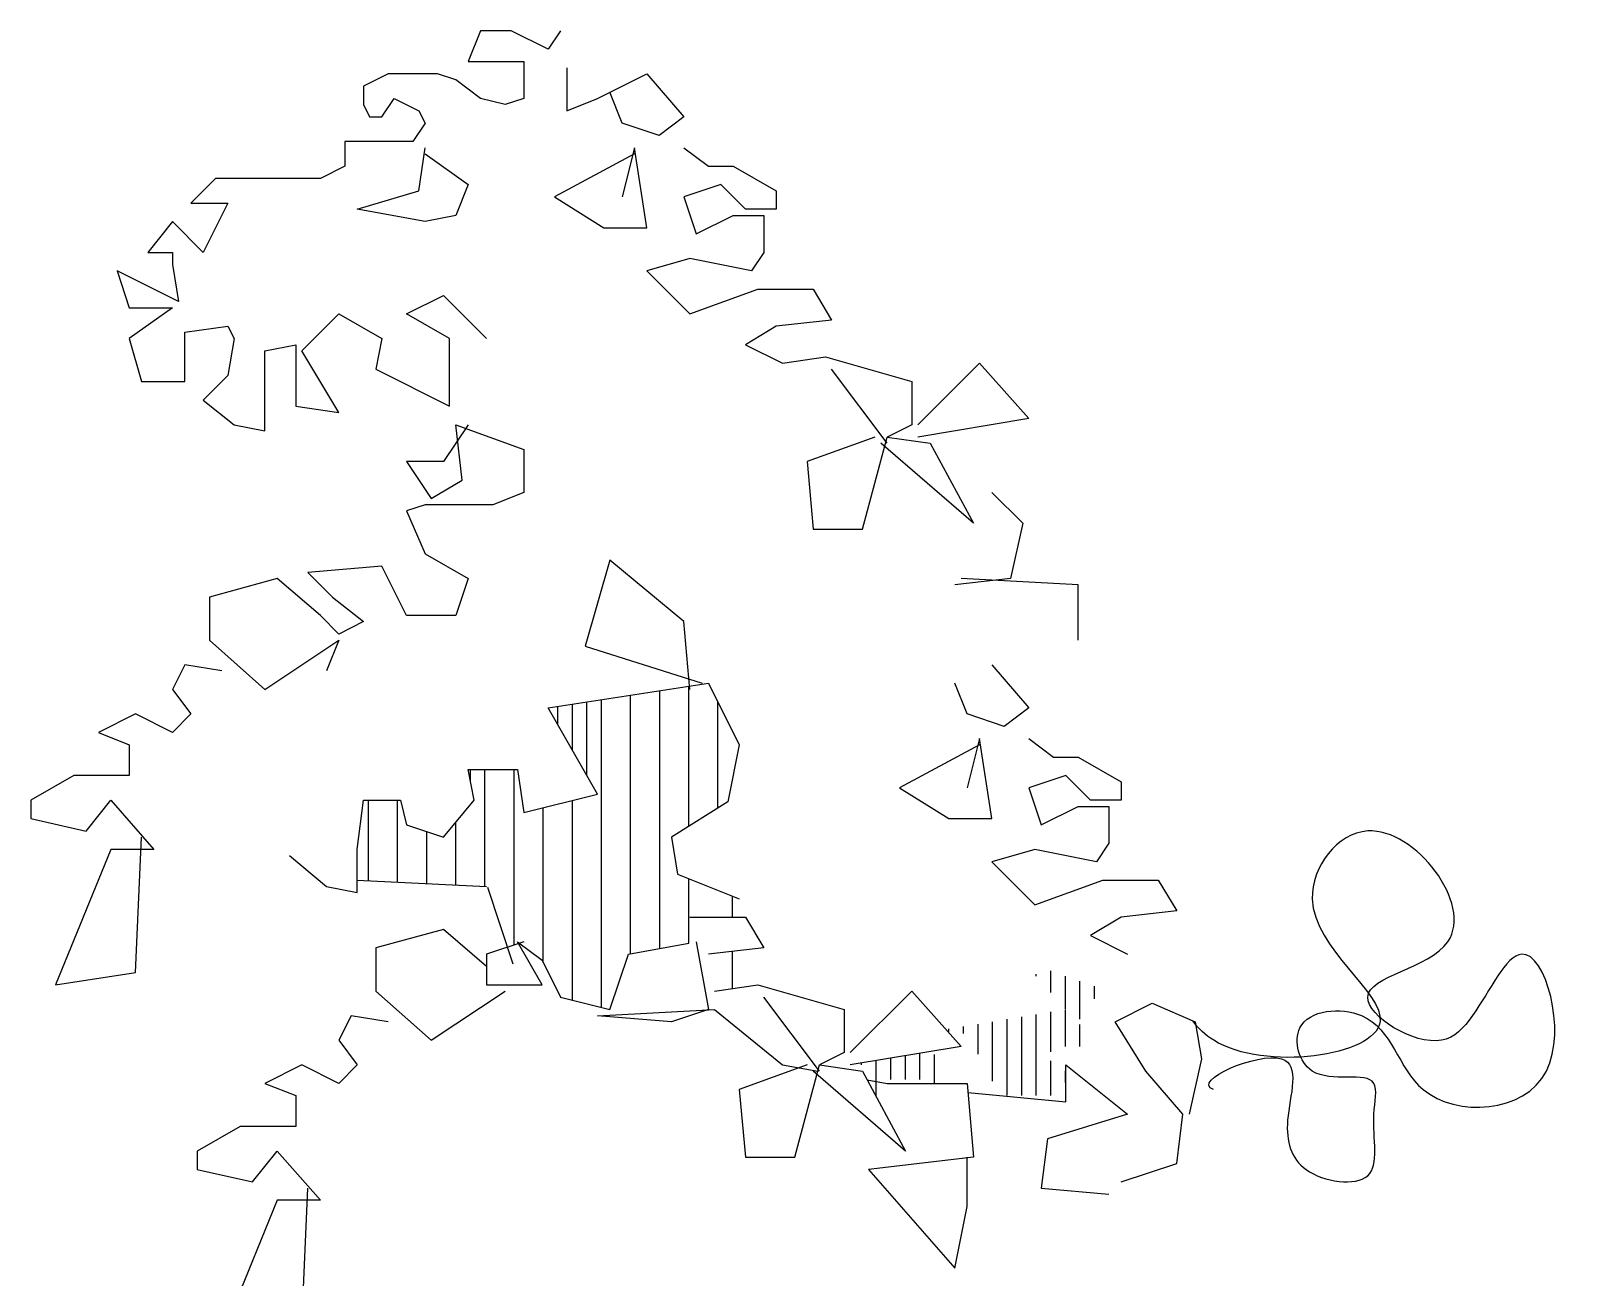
# Model space of a CAD drawing. Extents: x -15.8 to -8, y 56.1 to 69.5.
# Drawn here: x -12.98 to -11.304, y 63.038 to 64.397 of the extents above; entities that cross this region are included whole.
import ezdxf

# ---------------------------------------------------------------- set-up
doc = ezdxf.new("R2010")
doc.units = 0
doc.header["$LTSCALE"] = 0.01
doc.header["$MEASUREMENT"] = 0
doc.layers.add('MUEBLES', color=30, linetype='CONTINUOUS')

msp = doc.modelspace()

# ---------------------------------------------------------------- hatches: boundary and pattern name
at = {"layer": 'MUEBLES'}
h = msp.add_hatch(dxfattribs=at)
h.set_pattern_fill('LINE', color=256, scale=0.005, angle=90, style=0)
h.set_pattern_definition([(90, (-141.264485, -85.495927), (-0.015875, 1e-18), [])])
h.paths.add_polyline_path([(-11.8644, 63.2895), (-11.8236, 63.2895), (-11.8374, 63.3171), (-11.8212, 63.3356), (-11.8166, 63.3541), (-11.8746, 63.3743), (-11.8844, 63.3673), (-11.851, 63.3298), (-11.9874, 63.307), (-11.9585, 63.3029), (-11.9223, 63.2358), (-11.8615, 63.2358), (-11.8453, 63.2589), (-11.8711, 63.2761)])

# ---------------------------------------------------------------- linework, layer by layer
for p, q in [((-12.4892, 64.3971), (-12.5026, 64.3635)), ((-12.4556, 64.3971), (-12.4892, 64.3971)), ((-12.4153, 64.3769), (-12.4556, 64.3971)), ((-12.4018, 64.3971), (-12.4153, 64.3769)), ((-12.5026, 64.3635), (-12.4825, 64.3635)), ((-12.4825, 64.3635), (-12.4421, 64.3635)), ((-12.4421, 64.3635), (-12.4421, 64.3232)), ((-12.3951, 64.3568), (-12.3951, 64.3098)), ((-12.5899, 64.3501), (-12.6168, 64.3367)), ((-12.6168, 64.3367), (-12.6168, 64.3165)), ((-12.5631, 64.3501), (-12.5899, 64.3501)), ((-12.5362, 64.3501), (-12.5631, 64.3501)), ((-12.516, 64.3434), (-12.5362, 64.3501)), ((-12.4892, 64.3232), (-12.516, 64.3434)), ((-12.3615, 64.3232), (-12.3078, 64.3501)), ((-12.3078, 64.3501), (-12.2675, 64.3031)), ((-12.5967, 64.3031), (-12.5832, 64.3232)), ((-12.5832, 64.3232), (-12.5564, 64.3098)), ((-12.4623, 64.3165), (-12.4892, 64.3232)), ((-12.4421, 64.3232), (-12.4623, 64.3165)), ((-12.3951, 64.3098), (-12.3615, 64.3232)), ((-12.3347, 64.2964), (-12.3481, 64.33)), ((-12.6168, 64.3165), (-12.6101, 64.3031)), ((-12.6101, 64.3031), (-12.5967, 64.3031)), ((-12.5564, 64.3098), (-12.5496, 64.2964)), ((-12.2675, 64.3031), (-12.2944, 64.283)), ((-12.5496, 64.2964), (-12.5631, 64.2763)), ((-12.2944, 64.283), (-12.3347, 64.2964)), ((-12.5832, 64.2763), (-12.637, 64.2763)), ((-12.637, 64.2763), (-12.637, 64.2494)), ((-12.5631, 64.2763), (-12.5832, 64.2763)), ((-12.5564, 64.2226), (-12.5496, 64.2695)), ((-12.3212, 64.2695), (-12.3347, 64.2158)), ((-12.3078, 64.1823), (-12.3212, 64.2695)), ((-12.2675, 64.2695), (-12.2406, 64.2494)), ((-12.5496, 64.2628), (-12.5026, 64.2293)), ((-12.3212, 64.2628), (-12.4086, 64.2158)), ((-12.778, 64.236), (-12.8049, 64.2091)), ((-12.7243, 64.236), (-12.778, 64.236)), ((-12.6638, 64.236), (-12.7243, 64.236)), ((-12.637, 64.2494), (-12.6638, 64.236)), ((-12.2406, 64.2494), (-12.2137, 64.2494)), ((-12.2137, 64.2494), (-12.1667, 64.2226)), ((-12.6235, 64.2024), (-12.5564, 64.2226)), ((-12.5026, 64.2293), (-12.516, 64.1957)), ((-12.2272, 64.2293), (-12.2675, 64.2158)), ((-12.2003, 64.2024), (-12.2272, 64.2293)), ((-12.1667, 64.2226), (-12.1667, 64.2024)), ((-12.8049, 64.2091), (-12.7646, 64.2091)), ((-12.7646, 64.2091), (-12.7915, 64.1554)), ((-12.5496, 64.189), (-12.6235, 64.2024)), ((-12.4086, 64.2158), (-12.3548, 64.1823)), ((-12.2675, 64.2158), (-12.2541, 64.1756)), ((-12.1667, 64.2024), (-12.2003, 64.2024)), ((-12.8251, 64.189), (-12.8519, 64.1554)), ((-12.7915, 64.1554), (-12.8251, 64.189)), ((-12.516, 64.1957), (-12.5496, 64.189)), ((-12.2541, 64.1756), (-12.2137, 64.1957)), ((-12.2137, 64.1957), (-12.1869, 64.1957)), ((-12.1869, 64.1957), (-12.1802, 64.1957)), ((-12.1802, 64.1957), (-12.1802, 64.1554)), ((-12.3548, 64.1823), (-12.3078, 64.1823)), ((-12.8519, 64.1554), (-12.8251, 64.1554)), ((-12.8251, 64.1554), (-12.8251, 64.142)), ((-12.1802, 64.1554), (-12.1936, 64.1353)), ((-12.8855, 64.1353), (-12.8721, 64.095)), ((-12.8183, 64.1017), (-12.8855, 64.1353)), ((-12.8251, 64.142), (-12.8183, 64.1017)), ((-12.2608, 64.1487), (-12.3078, 64.1353)), ((-12.3078, 64.1353), (-12.2608, 64.0883)), ((-12.1936, 64.1353), (-12.2608, 64.1487)), ((-12.5698, 64.0883), (-12.5295, 64.1084)), ((-12.5295, 64.1084), (-12.4825, 64.0614)), ((-12.2608, 64.0883), (-12.1869, 64.1151)), ((-12.1869, 64.1151), (-12.1264, 64.1151)), ((-12.1264, 64.1151), (-12.1063, 64.0816)), ((-12.8251, 64.095), (-12.8721, 64.0614)), ((-12.8721, 64.095), (-12.8251, 64.095)), ((-12.684, 64.048), (-12.6437, 64.0883)), ((-12.6437, 64.0883), (-12.5967, 64.0614)), ((-12.5228, 64.0614), (-12.5698, 64.0883)), ((-12.8116, 64.0682), (-12.7646, 64.0749)), ((-12.8116, 64.0145), (-12.8116, 64.0682)), ((-12.7646, 64.0749), (-12.7579, 64.0614)), ((-12.1667, 64.0749), (-12.2003, 64.0547)), ((-12.1063, 64.0816), (-12.1667, 64.0749)), ((-12.8721, 64.0614), (-12.8587, 64.0145)), ((-12.7579, 64.0614), (-12.7646, 64.0212)), ((-12.7243, 64.048), (-12.6907, 64.0547)), ((-12.6907, 64.0547), (-12.6907, 63.9876)), ((-12.5967, 64.0614), (-12.6034, 64.0279)), ((-12.5228, 63.9876), (-12.5228, 64.0614)), ((-12.2003, 64.0547), (-12.16, 64.0346)), ((-12.7243, 63.9943), (-12.7243, 64.048)), ((-12.6437, 63.9809), (-12.684, 64.048)), ((-12.16, 64.0346), (-12.113, 64.0413)), ((-12.113, 64.0413), (-12.0189, 64.0145)), ((-12.0122, 63.9675), (-11.945, 64.0346)), ((-11.945, 64.0346), (-11.8913, 63.9742)), ((-12.7646, 64.0212), (-12.7915, 63.9943)), ((-12.6034, 64.0279), (-12.5228, 63.9876)), ((-12.0458, 63.9473), (-12.1063, 64.0279)), ((-12.8587, 64.0145), (-12.8116, 64.0145)), ((-12.0189, 64.0145), (-12.0189, 63.9675)), ((-12.7915, 63.9943), (-12.7579, 63.9675)), ((-12.7243, 63.9608), (-12.7243, 63.9943)), ((-12.6907, 63.9876), (-12.6437, 63.9809)), ((-12.7579, 63.9675), (-12.7243, 63.9608)), ((-12.5026, 63.9675), (-12.5295, 63.9272)), ((-12.516, 63.9675), (-12.4421, 63.9406)), ((-12.5093, 63.9071), (-12.516, 63.9675)), ((-12.0189, 63.9675), (-12.0458, 63.954)), ((-11.8913, 63.9742), (-12.0122, 63.954)), ((-12.0592, 63.954), (-12.1331, 63.9272)), ((-12.0727, 63.8534), (-12.0458, 63.954)), ((-12.0458, 63.954), (-11.9988, 63.9473)), ((-12.4421, 63.9406), (-12.4421, 63.8936)), ((-11.9517, 63.8601), (-12.0525, 63.9473)), ((-11.9988, 63.9473), (-11.9517, 63.8601)), ((-12.5698, 63.9272), (-12.5429, 63.8869)), ((-12.5295, 63.9272), (-12.5698, 63.9272)), ((-12.1331, 63.9272), (-12.1264, 63.8534)), ((-12.5429, 63.8869), (-12.5093, 63.9071)), ((-12.4421, 63.8936), (-12.4757, 63.8802)), ((-11.9316, 63.8936), (-11.898, 63.8601)), ((-12.5496, 63.8802), (-12.5698, 63.8735)), ((-12.5698, 63.8735), (-12.5496, 63.8265)), ((-12.4757, 63.8802), (-12.5496, 63.8802)), ((-12.1264, 63.8534), (-12.0727, 63.8534)), ((-11.898, 63.8601), (-11.9114, 63.7997)), ((-12.5496, 63.8265), (-12.5026, 63.7997)), ((-12.3481, 63.8198), (-12.375, 63.7258)), ((-12.2675, 63.7527), (-12.3481, 63.8198)), ((-12.7109, 63.7997), (-12.7848, 63.7795)), ((-12.6638, 63.7594), (-12.7109, 63.7997)), ((-12.5967, 63.8131), (-12.6773, 63.8064)), ((-12.6773, 63.8064), (-12.6504, 63.7795)), ((-12.5698, 63.7594), (-12.5967, 63.8131)), ((-12.5026, 63.7997), (-12.516, 63.7594)), ((-11.9114, 63.7997), (-11.9719, 63.7929)), ((-11.8375, 63.7929), (-11.9652, 63.7997)), ((-11.8375, 63.7325), (-11.8375, 63.7929)), ((-12.7848, 63.7795), (-12.7848, 63.7325)), ((-12.6504, 63.7795), (-12.6168, 63.7527)), ((-12.6437, 63.7392), (-12.6638, 63.7594)), ((-12.6168, 63.7527), (-12.6437, 63.7392)), ((-12.5496, 63.7594), (-12.5698, 63.7594)), ((-12.516, 63.7594), (-12.5496, 63.7594)), ((-12.2608, 63.6788), (-12.2675, 63.7527)), ((-12.7848, 63.7325), (-12.7243, 63.6788)), ((-12.7243, 63.6788), (-12.6437, 63.7325)), ((-12.6437, 63.7325), (-12.6571, 63.699)), ((-12.375, 63.7258), (-12.2473, 63.6855)), ((-12.8116, 63.7057), (-12.8251, 63.6788)), ((-12.7713, 63.699), (-12.8116, 63.7057)), ((-11.9316, 63.7057), (-11.8913, 63.6587)), ((-12.4153, 63.6587), (-12.2406, 63.6855)), ((-12.262, 63.5295), (-12.262, 63.6822)), ((-12.2406, 63.6855), (-12.207, 63.6184)), ((-11.9585, 63.652), (-11.9719, 63.6855)), ((-12.8251, 63.6788), (-12.8049, 63.652)), ((-12.3731, 63.585), (-12.3731, 63.6652)), ((-12.3573, 63.3321), (-12.3573, 63.6676)), ((-12.3255, 63.3906), (-12.3255, 63.6725)), ((-12.2938, 63.3964), (-12.2938, 63.6774)), ((-12.2303, 63.5493), (-12.2303, 63.6649)), ((-12.8654, 63.652), (-12.9057, 63.6318)), ((-12.8251, 63.6318), (-12.8654, 63.652)), ((-12.8049, 63.652), (-12.8251, 63.6318)), ((-12.3615, 63.5647), (-12.4153, 63.6587)), ((-12.4049, 63.6405), (-12.4049, 63.6603)), ((-12.389, 63.6128), (-12.389, 63.6627)), ((-11.9182, 63.6385), (-11.9585, 63.652)), ((-11.8913, 63.6587), (-11.9182, 63.6385)), ((-12.9057, 63.6318), (-12.8721, 63.6184)), ((-12.8721, 63.6184), (-12.8721, 63.5848)), ((-12.207, 63.6184), (-12.2195, 63.5561)), ((-11.945, 63.6184), (-12.0324, 63.5714)), ((-11.945, 63.6251), (-11.9585, 63.5714)), ((-11.9316, 63.5379), (-11.945, 63.6251)), ((-11.8913, 63.6251), (-11.8644, 63.605)), ((-11.8644, 63.605), (-11.8375, 63.605)), ((-11.8375, 63.605), (-11.7905, 63.5781)), ((-12.9325, 63.5848), (-12.9796, 63.558)), ((-12.8721, 63.5848), (-12.9325, 63.5848)), ((-12.5026, 63.5916), (-12.4489, 63.5916)), ((-12.4959, 63.558), (-12.5026, 63.5916)), ((-12.5001, 63.5793), (-12.5001, 63.5916)), ((-12.4843, 63.4641), (-12.4843, 63.5916)), ((-12.4525, 63.4001), (-12.4525, 63.5916)), ((-12.4489, 63.5916), (-12.4421, 63.5446)), ((-11.851, 63.5848), (-11.8913, 63.5714)), ((-11.8241, 63.558), (-11.851, 63.5848)), ((-12.4421, 63.5446), (-12.3615, 63.5647)), ((-12.0324, 63.5714), (-11.9786, 63.5379)), ((-11.8913, 63.5714), (-11.8779, 63.5311)), ((-11.7905, 63.5781), (-11.7905, 63.558)), ((-12.9796, 63.558), (-12.9796, 63.5379)), ((-12.9191, 63.5244), (-12.8922, 63.558)), ((-12.8922, 63.558), (-12.8452, 63.5043)), ((-12.6235, 63.5043), (-12.6168, 63.558)), ((-12.6168, 63.558), (-12.5765, 63.558)), ((-12.6113, 63.4701), (-12.6113, 63.558)), ((-12.5795, 63.4686), (-12.5795, 63.558)), ((-12.5765, 63.558), (-12.5698, 63.5311)), ((-12.5295, 63.5177), (-12.4959, 63.558)), ((-12.4208, 63.381), (-12.4208, 63.5499)), ((-12.389, 63.34), (-12.389, 63.5578)), ((-12.2195, 63.5561), (-12.2809, 63.5177)), ((-11.8779, 63.5311), (-11.8375, 63.5513)), ((-11.8375, 63.5513), (-11.8107, 63.5513)), ((-11.7905, 63.558), (-11.8241, 63.558)), ((-11.8107, 63.5513), (-11.804, 63.5513)), ((-11.804, 63.5513), (-11.804, 63.511)), ((-12.9796, 63.5379), (-12.9191, 63.5244)), ((-12.5698, 63.5311), (-12.5295, 63.5177)), ((-12.516, 63.4656), (-12.516, 63.5339)), ((-11.9786, 63.5379), (-11.9316, 63.5379)), ((-12.8654, 63.37), (-12.8587, 63.5177)), ((-12.5478, 63.4671), (-12.5478, 63.5238)), ((-12.2809, 63.5177), (-12.2742, 63.4774)), ((-12.8922, 63.5043), (-12.9527, 63.3566)), ((-12.8452, 63.5043), (-12.8922, 63.5043)), ((-12.6974, 63.4976), (-12.6571, 63.464)), ((-12.6235, 63.4573), (-12.6235, 63.5043)), ((-11.8846, 63.5043), (-11.9316, 63.4909)), ((-11.8174, 63.4909), (-11.8846, 63.5043)), ((-11.804, 63.511), (-11.8174, 63.4909)), ((-11.9316, 63.4909), (-11.8846, 63.4439)), ((-12.6571, 63.464), (-12.6235, 63.4573)), ((-12.6235, 63.4707), (-12.4825, 63.464)), ((-12.4817, 63.4633), (-12.4538, 63.3797)), ((-12.2742, 63.4774), (-12.207, 63.4506)), ((-12.262, 63.4022), (-12.262, 63.4726)), ((-11.8846, 63.4439), (-11.8107, 63.4707)), ((-11.8107, 63.4707), (-11.7502, 63.4707)), ((-11.7502, 63.4707), (-11.7301, 63.4372)), ((-12.2144, 63.4305), (-12.2144, 63.4535)), ((-12.2608, 63.4305), (-12.2003, 63.4305)), ((-12.2003, 63.4305), (-12.1802, 63.3969)), ((-11.7905, 63.4305), (-11.8241, 63.4103)), ((-11.7301, 63.4372), (-11.7905, 63.4305)), ((-12.5295, 63.417), (-12.6034, 63.3969)), ((-12.4825, 63.3767), (-12.5295, 63.417)), ((-12.6034, 63.3969), (-12.6034, 63.3499)), ((-12.4421, 63.4036), (-12.4825, 63.3902)), ((-12.4489, 63.4036), (-12.422, 63.3835)), ((-12.422, 63.3566), (-12.4489, 63.4036)), ((-12.3279, 63.3902), (-12.262, 63.4022)), ((-12.2541, 63.4036), (-12.2406, 63.3298)), ((-12.1802, 63.3969), (-12.2406, 63.3902)), ((-11.8241, 63.4103), (-11.7838, 63.3902)), ((-12.4825, 63.3902), (-12.4825, 63.3566)), ((-12.422, 63.3835), (-12.4018, 63.3432)), ((-12.3481, 63.3298), (-12.3279, 63.3902)), ((-12.2144, 63.3527), (-12.2144, 63.3931)), ((-12.9527, 63.3566), (-12.8654, 63.37)), ((-12.6034, 63.3499), (-12.5429, 63.2962)), ((-12.5429, 63.2962), (-12.4623, 63.3499)), ((-12.4825, 63.3566), (-12.422, 63.3566)), ((-12.2339, 63.3499), (-12.1869, 63.3566)), ((-12.1869, 63.3566), (-12.0928, 63.3298)), ((-12.0861, 63.2828), (-12.0189, 63.3499)), ((-12.0189, 63.3499), (-11.9652, 63.2895)), ((-12.4018, 63.3432), (-12.3481, 63.3298)), ((-12.3615, 63.323), (-12.2339, 63.3298)), ((-12.2406, 63.3298), (-12.2809, 63.3163)), ((-12.2339, 63.3298), (-12.16, 63.2693)), ((-12.1197, 63.2626), (-12.1802, 63.3432)), ((-12.0928, 63.3298), (-12.0928, 63.2828)), ((-11.7972, 63.3163), (-11.7569, 63.3365)), ((-11.7569, 63.3365), (-11.7099, 63.3163)), ((-12.6302, 63.323), (-12.6437, 63.2962)), ((-12.5899, 63.3163), (-12.6302, 63.323)), ((-12.2809, 63.3163), (-12.3615, 63.323)), ((-11.7637, 63.2626), (-11.7972, 63.3163)), ((-11.7099, 63.3163), (-11.7032, 63.2761)), ((-12.6437, 63.2962), (-12.6235, 63.2693)), ((-12.0928, 63.2828), (-12.1197, 63.2693)), ((-11.9652, 63.2895), (-12.0861, 63.2693)), ((-12.0259, 63.2534), (-12.0259, 63.2794)), ((-12.0101, 63.2534), (-12.0101, 63.282)), ((-11.9942, 63.2492), (-11.9942, 63.2806)), ((-12.684, 63.2693), (-12.7243, 63.2492)), ((-12.6437, 63.2492), (-12.684, 63.2693)), ((-12.6235, 63.2693), (-12.6437, 63.2492)), ((-12.1331, 63.2693), (-12.207, 63.2425)), ((-12.16, 63.2693), (-12.1215, 63.2626)), ((-12.1466, 63.1687), (-12.1197, 63.2693)), ((-12.0256, 63.1754), (-12.1264, 63.2626)), ((-12.1197, 63.2693), (-12.0727, 63.2626)), ((-12.0736, 63.2693), (-12.0736, 63.2714)), ((-12.0727, 63.2626), (-12.0256, 63.1754)), ((-12.0577, 63.2348), (-12.0577, 63.2741)), ((-12.0418, 63.2534), (-12.0418, 63.2767)), ((-11.851, 63.2291), (-11.851, 63.2693)), ((-11.851, 63.2693), (-11.7838, 63.2156)), ((-11.7233, 63.2156), (-11.7637, 63.2626)), ((-11.7032, 63.2761), (-11.7166, 63.2156)), ((-12.7243, 63.2492), (-12.6907, 63.2358)), ((-12.0675, 63.253), (-12.0458, 63.2492)), ((-12.0458, 63.2492), (-11.9585, 63.2492)), ((-11.9585, 63.2492), (-11.9517, 63.1687)), ((-12.6907, 63.2358), (-12.6907, 63.2022)), ((-12.207, 63.2425), (-12.2003, 63.1687)), ((-11.9576, 63.2392), (-11.851, 63.2291)), ((-11.7838, 63.2156), (-11.8711, 63.1888)), ((-11.7301, 63.1619), (-11.7233, 63.2156)), ((-12.7512, 63.2022), (-12.7982, 63.1754)), ((-12.6907, 63.2022), (-12.7512, 63.2022)), ((-11.8711, 63.1888), (-11.8779, 63.1351)), ((-12.7982, 63.1754), (-12.7982, 63.1552)), ((-12.7377, 63.1418), (-12.7109, 63.1754)), ((-12.7109, 63.1754), (-12.6638, 63.1217)), ((-12.2003, 63.1687), (-12.1466, 63.1687)), ((-11.9517, 63.1687), (-12.066, 63.1552)), ((-11.9585, 63.115), (-11.9585, 63.1687)), ((-11.7905, 63.1418), (-11.7301, 63.1619)), ((-12.7982, 63.1552), (-12.7377, 63.1418)), ((-12.066, 63.1552), (-11.9719, 63.0478)), ((-12.684, 62.9874), (-12.6773, 63.1351)), ((-11.8779, 63.1351), (-11.804, 63.1284)), ((-12.7109, 63.1217), (-12.7713, 62.974)), ((-12.6638, 63.1217), (-12.7109, 63.1217)), ((-11.9719, 63.0478), (-11.9585, 63.115))]:
    msp.add_line(p, q, dxfattribs=at)
msp.add_open_spline([(-11.6898, 63.2425), (-11.7152, 63.2518), (-11.5799, 63.3101), (-11.6174, 63.2077), (-11.599, 63.1451), (-11.5005, 63.1322), (-11.5207, 63.2024), (-11.5045, 63.2696), (-11.589, 63.2396), (-11.6108, 63.3278), (-11.4975, 63.3367), (-11.4828, 63.2099), (-11.2792, 63.2192), (-11.344, 63.4478), (-11.3973, 63.3308), (-11.4486, 63.2757), (-11.5798, 63.3595), (-11.3609, 63.3855), (-11.5108, 63.5808), (-11.6286, 63.4248), (-11.4124, 63.292), (-11.6545, 63.2593), (-11.7066, 63.3091), (-11.7124, 63.3174)], degree=3, knots=[0, 0, 0, 0, 0.081162, 0.148624, 0.205984, 0.273496, 0.340959, 0.374523, 0.44303, 0.491902, 0.560409, 0.665297, 0.801153, 0.931495, 1.017485, 1.060487, 1.153796, 1.259988, 1.409073, 1.504508, 1.657756, 1.840252, 1.87097, 1.87097, 1.87097, 1.87097], dxfattribs=at)

doc.saveas('drawing.dxf')
